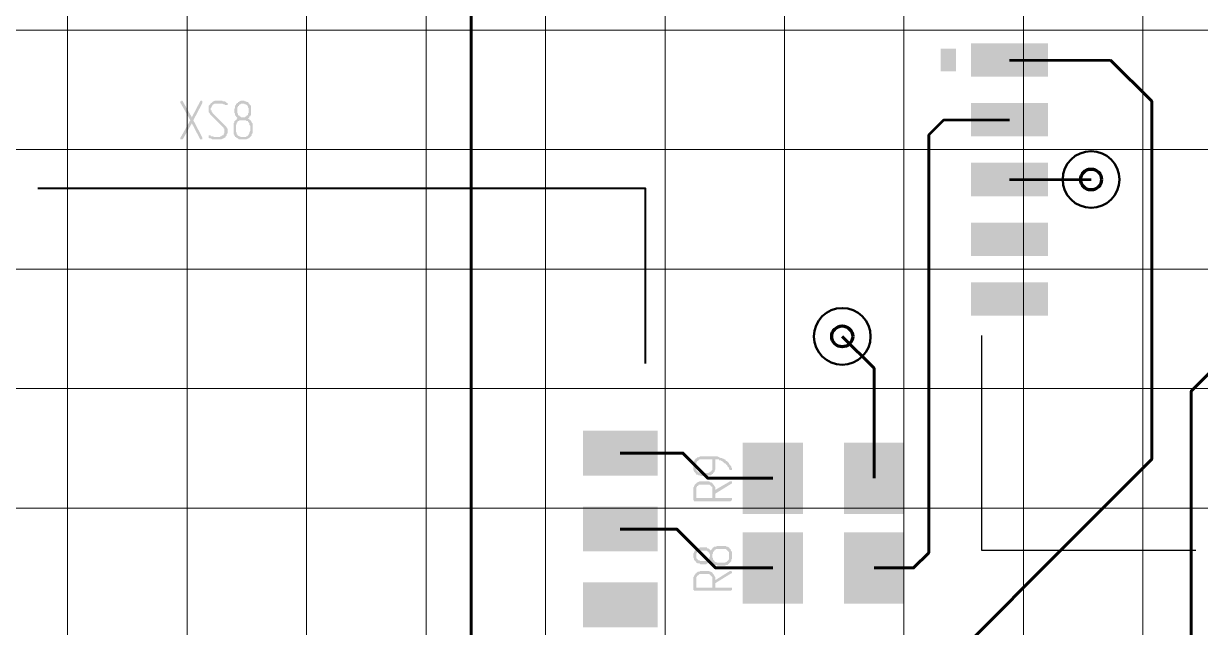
# Model space of a CAD drawing. Extents: x 260 to 1101, y 70 to 664.
# Drawn here: x 436.62 to 476.03, y 429.98 to 450.2 of the extents above; entities that cross this region are included whole.
import ezdxf

# ---------------------------------------------------------------- set-up
doc = ezdxf.new("R2010")
doc.units = 0
doc.header["$MEASUREMENT"] = 0
doc.layers.add('PDF _Геометрия', color=7, linetype='CONTINUOUS')
doc.layers.add('PDF _Сплошная заливка', color=7, linetype='CONTINUOUS')

msp = doc.modelspace()

# ---------------------------------------------------------------- hatches: boundary and pattern name
at = {"layer": 'PDF _Сплошная заливка', "transparency": 33554559}
for points in [[(442.585, 447.622), (442.585, 447.622), (442.61, 447.596), (442.61, 447.596), (442.61, 447.596), (442.61, 447.596), (442.61, 447.571), (442.61, 447.571), (442.61, 447.571), (442.61, 447.545), (442.61, 447.545), (442.305, 446.961), (442.61, 446.377), (442.61, 446.377), (442.61, 446.377), (442.61, 446.377), (442.61, 446.352), (442.61, 446.352), (442.61, 446.352), (442.61, 446.326), (442.61, 446.326), (442.61, 446.326), (442.585, 446.326), (442.585, 446.326), (442.559, 446.326), (442.559, 446.326), (442.559, 446.326), (442.534, 446.326), (442.534, 446.326), (442.534, 446.326), (442.255, 446.86), (441.95, 446.326), (441.95, 446.326), (441.95, 446.326), (441.95, 446.326), (441.924, 446.326), (441.924, 446.326), (441.924, 446.326), (441.899, 446.326), (441.899, 446.326), (441.899, 446.326), (441.873, 446.326), (441.873, 446.326), (441.873, 446.352), (441.873, 446.352), (441.873, 446.352), (441.873, 446.377), (441.873, 446.377), (441.873, 446.377), (442.204, 446.961), (441.873, 447.545), (441.873, 447.571), (441.873, 447.571), (441.873, 447.571), (441.873, 447.596), (441.899, 447.596), (441.899, 447.596), (441.899, 447.596), (441.899, 447.622), (441.924, 447.622), (441.924, 447.622), (441.924, 447.622), (441.95, 447.596), (441.95, 447.596), (441.95, 447.596), (442.255, 447.063), (442.534, 447.596), (442.534, 447.596), (442.534, 447.596), (442.534, 447.596), (442.559, 447.622), (442.559, 447.622), (442.559, 447.622)], [(443.245, 447.622), (443.271, 447.622), (443.296, 447.596), (443.322, 447.596), (443.322, 447.596), (443.347, 447.596), (443.347, 447.596), (443.372, 447.596), (443.372, 447.571), (443.398, 447.571), (443.423, 447.545), (443.423, 447.545), (443.449, 447.545), (443.449, 447.545), (443.449, 447.545), (443.449, 447.52), (443.449, 447.52), (443.449, 447.52), (443.449, 447.52), (443.449, 447.494), (443.449, 447.494), (443.449, 447.469), (443.449, 447.469), (443.423, 447.469), (443.423, 447.469), (443.398, 447.469), (443.372, 447.469), (443.372, 447.469), (443.372, 447.469), (443.347, 447.494), (443.322, 447.494), (443.322, 447.494), (443.271, 447.52), (443.245, 447.52), (443.22, 447.52), (443.068, 447.52), (443.042, 447.52), (443.042, 447.52), (443.017, 447.52), (442.991, 447.494), (442.966, 447.494), (442.941, 447.469), (442.941, 447.469), (442.941, 447.444), (442.941, 447.444), (442.915, 447.418), (442.915, 447.418), (442.915, 447.393), (442.89, 447.368), (442.89, 447.342), (442.89, 447.291), (442.915, 447.291), (442.915, 447.266), (442.915, 447.266), (442.915, 447.266), (442.915, 447.266), (442.915, 447.241), (442.941, 447.241), (442.941, 447.215), (443.372, 446.783), (443.372, 446.783), (443.372, 446.783), (443.372, 446.783), (443.398, 446.758), (443.398, 446.758), (443.423, 446.732), (443.423, 446.707), (443.423, 446.707), (443.449, 446.682), (443.449, 446.631), (443.449, 446.631), (443.449, 446.58), (443.449, 446.58), (443.449, 446.58), (443.449, 446.58), (443.449, 446.58), (443.449, 446.555), (443.449, 446.529), (443.423, 446.504), (443.423, 446.453), (443.398, 446.428), (443.372, 446.402), (443.372, 446.402), (443.372, 446.377), (443.347, 446.377), (443.322, 446.352), (443.296, 446.352), (443.245, 446.326), (443.22, 446.326), (443.195, 446.326), (443.169, 446.326), (443.017, 446.326), (443.017, 446.326), (442.991, 446.326), (442.966, 446.326), (442.941, 446.326), (442.89, 446.352), (442.864, 446.352), (442.813, 446.377), (442.813, 446.402), (442.813, 446.428), (442.813, 446.428), (442.813, 446.428), (442.813, 446.428), (442.813, 446.453), (442.813, 446.453), (442.813, 446.453), (442.839, 446.453), (442.839, 446.453), (442.864, 446.453), (442.89, 446.453), (442.89, 446.453), (442.89, 446.428), (442.915, 446.428), (442.941, 446.428), (442.966, 446.428), (442.991, 446.402), (443.042, 446.402), (443.169, 446.402), (443.195, 446.402), (443.22, 446.428), (443.245, 446.428), (443.245, 446.428), (443.271, 446.453), (443.296, 446.453), (443.296, 446.453), (443.322, 446.479), (443.322, 446.479), (443.322, 446.504), (443.347, 446.529), (443.347, 446.555), (443.347, 446.555), (443.347, 446.606), (443.347, 446.631), (443.347, 446.631), (443.347, 446.631), (443.347, 446.631), (443.347, 446.631), (443.347, 446.656), (443.347, 446.656), (443.347, 446.656), (443.347, 446.656), (443.347, 446.682), (443.322, 446.682), (443.322, 446.707), (443.322, 446.707), (443.296, 446.732), (442.89, 447.139), (442.89, 447.139), (442.89, 447.139), (442.864, 447.164), (442.864, 447.164), (442.864, 447.19), (442.839, 447.19), (442.839, 447.215), (442.813, 447.241), (442.813, 447.241), (442.813, 447.241), (442.813, 447.241), (442.813, 447.266), (442.813, 447.291), (442.813, 447.291), (442.813, 447.342), (442.813, 447.342), (442.813, 447.342), (442.813, 447.342), (442.813, 447.368), (442.813, 447.368), (442.813, 447.393), (442.813, 447.444), (442.839, 447.469), (442.864, 447.494), (442.89, 447.52), (442.89, 447.52), (442.89, 447.52), (442.89, 447.545), (442.915, 447.545), (442.941, 447.571), (442.966, 447.596), (442.991, 447.596), (443.042, 447.622), (443.068, 447.622)]]:
    msp.add_hatch(color=256, dxfattribs=at).paths.add_polyline_path(points)
h = msp.add_hatch(color=256, dxfattribs=at)
h.paths.add_polyline_path([(443.957, 447.52), (443.957, 447.52), (443.931, 447.52), (443.931, 447.52), (443.906, 447.52), (443.881, 447.494), (443.855, 447.494), (443.83, 447.469), (443.83, 447.469), (443.83, 447.469), (443.83, 447.444), (443.804, 447.444), (443.804, 447.418), (443.779, 447.393), (443.779, 447.368), (443.779, 447.342), (443.779, 447.241), (443.779, 447.241), (443.779, 447.241), (443.779, 447.215), (443.779, 447.19), (443.804, 447.19), (443.804, 447.164), (443.804, 447.139), (443.83, 447.113), (443.83, 447.113), (443.855, 447.113), (443.855, 447.088), (443.881, 447.088), (443.881, 447.088), (443.906, 447.063), (443.931, 447.063), (443.957, 447.063), (443.982, 447.063), (443.982, 447.063), (444.007, 447.063), (444.033, 447.063), (444.058, 447.088), (444.084, 447.088), (444.084, 447.113), (444.109, 447.113), (444.109, 447.113), (444.109, 447.139), (444.134, 447.139), (444.134, 447.164), (444.134, 447.19), (444.16, 447.215), (444.16, 447.241), (444.16, 447.342), (444.16, 447.342), (444.16, 447.342), (444.16, 447.368), (444.134, 447.393), (444.134, 447.393), (444.134, 447.418), (444.109, 447.444), (444.109, 447.469), (444.084, 447.469), (444.084, 447.469), (444.084, 447.494), (444.058, 447.494), (444.033, 447.494), (444.007, 447.52), (443.982, 447.52)], flags=0)
h.paths.add_polyline_path([(444.007, 446.961), (443.906, 446.961), (443.881, 446.961), (443.881, 446.961), (443.855, 446.961), (443.83, 446.936), (443.804, 446.936), (443.779, 446.91), (443.779, 446.91), (443.779, 446.91), (443.779, 446.885), (443.753, 446.885), (443.753, 446.86), (443.753, 446.834), (443.728, 446.809), (443.728, 446.783), (443.728, 446.606), (443.728, 446.58), (443.728, 446.58), (443.728, 446.555), (443.753, 446.555), (443.753, 446.529), (443.753, 446.504), (443.779, 446.479), (443.779, 446.453), (443.779, 446.453), (443.804, 446.453), (443.804, 446.453), (443.83, 446.428), (443.855, 446.428), (443.881, 446.428), (443.881, 446.402), (443.931, 446.402), (444.033, 446.402), (444.033, 446.402), (444.058, 446.402), (444.084, 446.428), (444.109, 446.428), (444.134, 446.453), (444.134, 446.453), (444.134, 446.453), (444.16, 446.479), (444.16, 446.479), (444.16, 446.504), (444.185, 446.529), (444.185, 446.529), (444.185, 446.555), (444.211, 446.606), (444.211, 446.783), (444.211, 446.783), (444.211, 446.783), (444.185, 446.809), (444.185, 446.834), (444.185, 446.834), (444.185, 446.86), (444.16, 446.885), (444.134, 446.91), (444.134, 446.91), (444.134, 446.91), (444.134, 446.936), (444.109, 446.936), (444.084, 446.936), (444.058, 446.961), (444.033, 446.961)], flags=0)
h.paths.add_polyline_path([(443.982, 447.622), (444.007, 447.622), (444.033, 447.596), (444.058, 447.596), (444.109, 447.571), (444.134, 447.571), (444.16, 447.545), (444.16, 447.52), (444.16, 447.52), (444.185, 447.52), (444.185, 447.52), (444.185, 447.494), (444.211, 447.469), (444.236, 447.444), (444.236, 447.393), (444.236, 447.368), (444.236, 447.342), (444.236, 447.241), (444.236, 447.241), (444.236, 447.241), (444.236, 447.215), (444.236, 447.215), (444.236, 447.19), (444.236, 447.164), (444.236, 447.139), (444.211, 447.113), (444.211, 447.113), (444.211, 447.113), (444.211, 447.113), (444.211, 447.088), (444.185, 447.088), (444.185, 447.063), (444.16, 447.037), (444.134, 447.037), (444.134, 447.012), (444.16, 447.012), (444.16, 447.012), (444.185, 447.012), (444.185, 446.987), (444.211, 446.961), (444.236, 446.961), (444.236, 446.936), (444.262, 446.91), (444.262, 446.91), (444.262, 446.91), (444.262, 446.885), (444.287, 446.86), (444.287, 446.834), (444.287, 446.809), (444.287, 446.783), (444.287, 446.58), (444.287, 446.58), (444.287, 446.58), (444.287, 446.58), (444.287, 446.58), (444.287, 446.555), (444.287, 446.529), (444.262, 446.504), (444.262, 446.453), (444.236, 446.428), (444.211, 446.402), (444.211, 446.402), (444.185, 446.377), (444.185, 446.377), (444.16, 446.352), (444.134, 446.352), (444.084, 446.326), (444.058, 446.326), (444.007, 446.326), (443.906, 446.326), (443.906, 446.326), (443.881, 446.326), (443.855, 446.326), (443.83, 446.326), (443.804, 446.352), (443.753, 446.377), (443.728, 446.402), (443.728, 446.402), (443.728, 446.402), (443.703, 446.402), (443.703, 446.428), (443.677, 446.453), (443.677, 446.479), (443.652, 446.504), (443.652, 446.555), (443.652, 446.58), (443.652, 446.58), (443.652, 446.783), (443.652, 446.783), (443.652, 446.783), (443.652, 446.809), (443.652, 446.834), (443.652, 446.834), (443.652, 446.86), (443.677, 446.885), (443.677, 446.91), (443.677, 446.91), (443.677, 446.936), (443.703, 446.936), (443.703, 446.961), (443.728, 446.961), (443.753, 446.987), (443.753, 447.012), (443.779, 447.037), (443.779, 447.037), (443.779, 447.037), (443.779, 447.037), (443.753, 447.063), (443.753, 447.063), (443.728, 447.088), (443.728, 447.113), (443.703, 447.113), (443.703, 447.113), (443.703, 447.139), (443.703, 447.139), (443.703, 447.164), (443.703, 447.164), (443.703, 447.19), (443.677, 447.215), (443.677, 447.241), (443.677, 447.342), (443.677, 447.342), (443.677, 447.342), (443.677, 447.342), (443.677, 447.342), (443.703, 447.368), (443.703, 447.393), (443.703, 447.444), (443.728, 447.469), (443.728, 447.494), (443.779, 447.545), (443.779, 447.545), (443.779, 447.545), (443.779, 447.545), (443.804, 447.545), (443.804, 447.571), (443.83, 447.571), (443.855, 447.596), (443.906, 447.622), (443.931, 447.622)], flags=0)
h = msp.add_hatch(color=256, dxfattribs=at)
h.paths.add_polyline_path([(459.149, 435.43), (459.149, 435.328), (459.149, 435.302), (459.149, 435.302), (459.149, 435.277), (459.149, 435.252), (459.174, 435.226), (459.199, 435.201), (459.199, 435.201), (459.199, 435.201), (459.225, 435.176), (459.225, 435.176), (459.25, 435.176), (459.276, 435.15), (459.301, 435.15), (459.327, 435.15), (459.504, 435.15), (459.504, 435.15), (459.53, 435.15), (459.53, 435.15), (459.555, 435.15), (459.581, 435.176), (459.606, 435.176), (459.606, 435.201), (459.631, 435.201), (459.631, 435.201), (459.657, 435.226), (459.657, 435.226), (459.657, 435.252), (459.682, 435.252), (459.682, 435.277), (459.682, 435.302), (459.682, 435.328), (459.682, 435.607), (459.327, 435.607), (459.327, 435.607), (459.301, 435.607), (459.301, 435.607), (459.276, 435.607), (459.25, 435.607), (459.225, 435.582), (459.225, 435.582), (459.199, 435.557), (459.199, 435.557), (459.174, 435.557), (459.174, 435.531), (459.174, 435.531), (459.149, 435.506), (459.149, 435.48), (459.149, 435.455)], flags=0)
h.paths.add_polyline_path([(459.047, 435.455), (459.047, 435.48), (459.047, 435.506), (459.073, 435.531), (459.073, 435.557), (459.098, 435.607), (459.123, 435.633), (459.123, 435.633), (459.123, 435.633), (459.149, 435.633), (459.149, 435.658), (459.174, 435.658), (459.174, 435.683), (459.225, 435.683), (459.276, 435.709), (459.301, 435.709), (459.327, 435.709), (459.733, 435.709), (459.733, 435.709), (459.733, 435.709), (459.758, 435.709), (459.758, 435.709), (459.784, 435.709), (459.809, 435.709), (459.835, 435.709), (459.86, 435.709), (459.911, 435.683), (459.962, 435.658), (459.987, 435.658), (460.038, 435.633), (460.063, 435.633), (460.089, 435.607), (460.089, 435.607), (460.089, 435.607), (460.114, 435.607), (460.114, 435.582), (460.139, 435.582), (460.139, 435.557), (460.165, 435.557), (460.19, 435.531), (460.216, 435.506), (460.241, 435.48), (460.241, 435.455), (460.267, 435.43), (460.292, 435.404), (460.317, 435.379), (460.317, 435.353), (460.343, 435.302), (460.343, 435.277), (460.343, 435.277), (460.343, 435.277), (460.343, 435.277), (460.343, 435.252), (460.317, 435.252), (460.317, 435.252), (460.317, 435.252), (460.292, 435.252), (460.292, 435.252), (460.292, 435.252), (460.292, 435.252), (460.267, 435.252), (460.267, 435.252), (460.267, 435.252), (460.267, 435.252), (460.267, 435.277), (460.267, 435.277), (460.241, 435.277), (460.241, 435.277), (460.241, 435.302), (460.241, 435.302), (460.241, 435.328), (460.216, 435.353), (460.19, 435.379), (460.19, 435.404), (460.165, 435.43), (460.165, 435.43), (460.165, 435.43), (460.139, 435.43), (460.139, 435.455), (460.114, 435.48), (460.089, 435.48), (460.063, 435.506), (460.038, 435.531), (460.038, 435.531), (460.038, 435.531), (460.012, 435.531), (460.012, 435.557), (459.987, 435.557), (459.962, 435.582), (459.936, 435.582), (459.911, 435.582), (459.911, 435.582), (459.911, 435.607), (459.885, 435.607), (459.885, 435.607), (459.86, 435.607), (459.835, 435.607), (459.809, 435.607), (459.784, 435.607), (459.784, 435.328), (459.784, 435.328), (459.784, 435.302), (459.784, 435.277), (459.758, 435.226), (459.758, 435.201), (459.733, 435.176), (459.708, 435.15), (459.708, 435.125), (459.682, 435.125), (459.682, 435.125), (459.657, 435.099), (459.631, 435.074), (459.581, 435.074), (459.555, 435.074), (459.504, 435.049), (459.327, 435.049), (459.327, 435.049), (459.327, 435.049), (459.301, 435.049), (459.301, 435.049), (459.276, 435.074), (459.25, 435.074), (459.225, 435.074), (459.199, 435.099), (459.149, 435.099), (459.123, 435.15), (459.123, 435.15), (459.123, 435.15), (459.123, 435.15), (459.098, 435.176), (459.073, 435.201), (459.073, 435.226), (459.047, 435.252), (459.047, 435.302), (459.047, 435.328)], flags=0)
h = msp.add_hatch(color=256, dxfattribs=at)
h.paths.add_polyline_path([(459.149, 434.591), (459.149, 434.312), (459.682, 434.312), (459.682, 434.617), (459.682, 434.617), (459.682, 434.642), (459.682, 434.668), (459.682, 434.693), (459.657, 434.693), (459.631, 434.718), (459.631, 434.718), (459.631, 434.744), (459.606, 434.744), (459.606, 434.744), (459.581, 434.769), (459.555, 434.769), (459.53, 434.769), (459.504, 434.769), (459.327, 434.769), (459.327, 434.769), (459.301, 434.769), (459.301, 434.769), (459.276, 434.769), (459.25, 434.769), (459.225, 434.769), (459.225, 434.744), (459.199, 434.718), (459.199, 434.718), (459.174, 434.718), (459.174, 434.693), (459.174, 434.693), (459.149, 434.668), (459.149, 434.642), (459.149, 434.617)], flags=0)
h.paths.add_polyline_path([(459.047, 434.617), (459.047, 434.642), (459.047, 434.668), (459.073, 434.693), (459.073, 434.718), (459.098, 434.769), (459.123, 434.794), (459.123, 434.794), (459.123, 434.794), (459.149, 434.794), (459.149, 434.82), (459.174, 434.845), (459.199, 434.845), (459.25, 434.871), (459.276, 434.871), (459.301, 434.871), (459.327, 434.871), (459.504, 434.871), (459.504, 434.871), (459.504, 434.871), (459.53, 434.871), (459.53, 434.871), (459.555, 434.871), (459.581, 434.871), (459.606, 434.845), (459.631, 434.845), (459.682, 434.82), (459.682, 434.794), (459.708, 434.794), (459.708, 434.794), (459.708, 434.769), (459.733, 434.769), (459.733, 434.744), (459.758, 434.718), (459.784, 434.668), (459.784, 434.642), (459.784, 434.591), (459.784, 434.591), (460.267, 434.871), (460.267, 434.871), (460.292, 434.871), (460.292, 434.871), (460.292, 434.871), (460.292, 434.871), (460.317, 434.871), (460.317, 434.871), (460.343, 434.871), (460.343, 434.845), (460.343, 434.845), (460.343, 434.845), (460.343, 434.82), (460.343, 434.82), (460.343, 434.794), (460.343, 434.794), (460.343, 434.794), (460.343, 434.794), (460.317, 434.794), (459.784, 434.464), (459.784, 434.312), (460.292, 434.312), (460.292, 434.312), (460.317, 434.312), (460.317, 434.312), (460.343, 434.312), (460.343, 434.312), (460.343, 434.287), (460.343, 434.287), (460.343, 434.261), (460.343, 434.261), (460.343, 434.261), (460.343, 434.261), (460.343, 434.236), (460.343, 434.236), (460.317, 434.236), (460.317, 434.236), (460.292, 434.21), (459.098, 434.21), (459.098, 434.21), (459.073, 434.21), (459.073, 434.236), (459.073, 434.236), (459.047, 434.236), (459.047, 434.236), (459.047, 434.261), (459.047, 434.261)], flags=0)
h = msp.add_hatch(color=256, dxfattribs=at)
h.paths.add_polyline_path([(459.149, 432.382), (459.149, 432.382), (459.149, 432.356), (459.149, 432.331), (459.149, 432.331), (459.149, 432.305), (459.174, 432.28), (459.199, 432.254), (459.199, 432.254), (459.199, 432.254), (459.225, 432.229), (459.225, 432.229), (459.25, 432.229), (459.276, 432.204), (459.301, 432.204), (459.327, 432.204), (459.428, 432.204), (459.428, 432.204), (459.428, 432.204), (459.454, 432.204), (459.454, 432.204), (459.479, 432.204), (459.504, 432.229), (459.53, 432.229), (459.555, 432.254), (459.555, 432.254), (459.555, 432.254), (459.555, 432.28), (459.581, 432.28), (459.581, 432.305), (459.581, 432.331), (459.606, 432.356), (459.606, 432.382), (459.606, 432.407), (459.606, 432.407), (459.606, 432.432), (459.581, 432.458), (459.581, 432.483), (459.555, 432.483), (459.555, 432.509), (459.555, 432.509), (459.53, 432.534), (459.53, 432.534), (459.504, 432.534), (459.504, 432.559), (459.479, 432.559), (459.454, 432.559), (459.428, 432.559), (459.327, 432.559), (459.327, 432.559), (459.301, 432.559), (459.301, 432.559), (459.276, 432.559), (459.25, 432.559), (459.225, 432.559), (459.225, 432.534), (459.199, 432.509), (459.199, 432.509), (459.174, 432.509), (459.174, 432.483), (459.174, 432.483), (459.149, 432.458), (459.149, 432.432), (459.149, 432.407)], flags=0)
h.paths.add_polyline_path([(459.682, 432.432), (459.682, 432.331), (459.708, 432.305), (459.708, 432.305), (459.708, 432.28), (459.708, 432.254), (459.733, 432.229), (459.758, 432.204), (459.758, 432.204), (459.758, 432.204), (459.758, 432.178), (459.784, 432.178), (459.809, 432.178), (459.835, 432.153), (459.86, 432.153), (459.885, 432.153), (460.063, 432.153), (460.063, 432.153), (460.089, 432.153), (460.089, 432.153), (460.114, 432.153), (460.139, 432.178), (460.165, 432.178), (460.165, 432.178), (460.19, 432.204), (460.19, 432.204), (460.216, 432.229), (460.216, 432.229), (460.216, 432.254), (460.241, 432.254), (460.241, 432.28), (460.241, 432.305), (460.241, 432.331), (460.241, 432.432), (460.241, 432.458), (460.241, 432.483), (460.241, 432.509), (460.241, 432.509), (460.216, 432.534), (460.19, 432.559), (460.19, 432.559), (460.19, 432.559), (460.165, 432.585), (460.165, 432.585), (460.139, 432.61), (460.114, 432.61), (460.089, 432.61), (460.063, 432.61), (459.885, 432.61), (459.885, 432.61), (459.86, 432.61), (459.86, 432.61), (459.835, 432.61), (459.809, 432.61), (459.784, 432.585), (459.758, 432.585), (459.758, 432.559), (459.758, 432.559), (459.733, 432.559), (459.733, 432.534), (459.733, 432.534), (459.708, 432.509), (459.708, 432.483), (459.708, 432.458)], flags=0)
h.paths.add_polyline_path([(459.047, 432.407), (459.047, 432.432), (459.047, 432.458), (459.073, 432.483), (459.073, 432.509), (459.098, 432.559), (459.123, 432.585), (459.123, 432.585), (459.123, 432.585), (459.149, 432.585), (459.149, 432.61), (459.174, 432.61), (459.174, 432.636), (459.225, 432.636), (459.276, 432.661), (459.301, 432.661), (459.327, 432.661), (459.428, 432.661), (459.428, 432.661), (459.428, 432.661), (459.428, 432.661), (459.454, 432.661), (459.479, 432.661), (459.504, 432.661), (459.504, 432.636), (459.53, 432.636), (459.53, 432.636), (459.555, 432.636), (459.555, 432.636), (459.555, 432.61), (459.581, 432.61), (459.606, 432.585), (459.606, 432.585), (459.631, 432.559), (459.631, 432.559), (459.631, 432.559), (459.657, 432.585), (459.657, 432.61), (459.682, 432.61), (459.682, 432.636), (459.708, 432.661), (459.733, 432.661), (459.733, 432.661), (459.733, 432.686), (459.758, 432.686), (459.784, 432.686), (459.809, 432.686), (459.835, 432.712), (459.86, 432.712), (459.885, 432.712), (460.063, 432.712), (460.063, 432.712), (460.063, 432.712), (460.089, 432.712), (460.089, 432.712), (460.114, 432.712), (460.139, 432.712), (460.165, 432.686), (460.19, 432.686), (460.241, 432.661), (460.267, 432.636), (460.267, 432.636), (460.267, 432.61), (460.292, 432.61), (460.292, 432.585), (460.317, 432.534), (460.343, 432.509), (460.343, 432.483), (460.343, 432.432), (460.343, 432.331), (460.343, 432.331), (460.343, 432.305), (460.343, 432.28), (460.317, 432.254), (460.317, 432.204), (460.292, 432.178), (460.267, 432.153), (460.267, 432.153), (460.267, 432.153), (460.241, 432.128), (460.241, 432.128), (460.216, 432.102), (460.19, 432.077), (460.139, 432.077), (460.114, 432.051), (460.089, 432.051), (460.063, 432.051), (459.885, 432.051), (459.885, 432.051), (459.86, 432.051), (459.86, 432.051), (459.835, 432.077), (459.809, 432.077), (459.784, 432.077), (459.758, 432.077), (459.733, 432.102), (459.733, 432.102), (459.733, 432.102), (459.733, 432.102), (459.708, 432.128), (459.682, 432.153), (459.682, 432.153), (459.657, 432.178), (459.631, 432.204), (459.631, 432.204), (459.631, 432.204), (459.606, 432.204), (459.606, 432.178), (459.581, 432.178), (459.581, 432.153), (459.555, 432.153), (459.53, 432.128), (459.53, 432.128), (459.53, 432.128), (459.504, 432.128), (459.504, 432.128), (459.479, 432.102), (459.454, 432.102), (459.428, 432.102), (459.428, 432.102), (459.327, 432.102), (459.327, 432.102), (459.327, 432.102), (459.301, 432.102), (459.301, 432.102), (459.276, 432.102), (459.25, 432.128), (459.225, 432.128), (459.199, 432.128), (459.149, 432.153), (459.123, 432.178), (459.123, 432.178), (459.123, 432.204), (459.123, 432.204), (459.098, 432.204), (459.098, 432.229), (459.073, 432.229), (459.073, 432.28), (459.047, 432.331), (459.047, 432.356)], flags=0)
h = msp.add_hatch(color=256, dxfattribs=at)
h.paths.add_polyline_path([(459.149, 431.594), (459.149, 431.315), (459.682, 431.315), (459.682, 431.594), (459.682, 431.62), (459.682, 431.645), (459.682, 431.67), (459.682, 431.67), (459.657, 431.696), (459.631, 431.721), (459.631, 431.721), (459.631, 431.721), (459.606, 431.747), (459.606, 431.747), (459.581, 431.772), (459.555, 431.772), (459.53, 431.772), (459.504, 431.772), (459.327, 431.772), (459.327, 431.772), (459.301, 431.772), (459.301, 431.772), (459.276, 431.772), (459.25, 431.772), (459.225, 431.747), (459.225, 431.747), (459.199, 431.721), (459.199, 431.721), (459.174, 431.721), (459.174, 431.696), (459.174, 431.696), (459.149, 431.67), (459.149, 431.645), (459.149, 431.62)], flags=0)
h.paths.add_polyline_path([(459.047, 431.62), (459.047, 431.645), (459.047, 431.67), (459.073, 431.696), (459.073, 431.721), (459.098, 431.747), (459.123, 431.797), (459.123, 431.797), (459.123, 431.797), (459.149, 431.797), (459.149, 431.823), (459.174, 431.823), (459.199, 431.848), (459.25, 431.848), (459.276, 431.873), (459.301, 431.873), (459.327, 431.873), (459.504, 431.873), (459.504, 431.873), (459.504, 431.873), (459.53, 431.873), (459.53, 431.873), (459.555, 431.873), (459.581, 431.873), (459.606, 431.848), (459.631, 431.848), (459.682, 431.823), (459.682, 431.797), (459.708, 431.797), (459.708, 431.797), (459.708, 431.772), (459.733, 431.747), (459.733, 431.747), (459.758, 431.696), (459.784, 431.67), (459.784, 431.645), (459.784, 431.594), (459.784, 431.569), (460.267, 431.873), (460.267, 431.873), (460.292, 431.873), (460.292, 431.873), (460.292, 431.873), (460.292, 431.873), (460.317, 431.873), (460.317, 431.873), (460.343, 431.848), (460.343, 431.848), (460.343, 431.848), (460.343, 431.848), (460.343, 431.823), (460.343, 431.823), (460.343, 431.797), (460.343, 431.797), (460.343, 431.797), (460.343, 431.797), (460.317, 431.797), (459.784, 431.467), (459.784, 431.315), (460.292, 431.315), (460.292, 431.315), (460.317, 431.315), (460.317, 431.315), (460.343, 431.315), (460.343, 431.289), (460.343, 431.289), (460.343, 431.289), (460.343, 431.264), (460.343, 431.264), (460.343, 431.264), (460.343, 431.264), (460.343, 431.239), (460.343, 431.239), (460.317, 431.239), (460.317, 431.213), (460.292, 431.213), (459.098, 431.213), (459.098, 431.213), (459.073, 431.213), (459.073, 431.213), (459.073, 431.239), (459.047, 431.239), (459.047, 431.239), (459.047, 431.264), (459.047, 431.264), (459.047, 431.594)], flags=0)

# ---------------------------------------------------------------- linework, layer by layer
at = {"layer": 'PDF _Геометрия', "lineweight": 20}
for points in [[(438.094, 400.739), (438.094, 401.979), (438.094, 561.979)], [(442.095, 399.499), (442.095, 401.979), (442.095, 561.979)], [(446.096, 400.739), (446.096, 401.979), (446.096, 561.979)], [(450.097, 399.499), (450.097, 401.979), (450.097, 561.979)], [(454.097, 400.739), (454.097, 401.979), (454.097, 561.979)], [(458.098, 399.499), (458.098, 401.979), (458.098, 561.979)], [(462.099, 400.739), (462.099, 401.979), (462.099, 561.979)], [(466.1, 399.499), (466.1, 401.979), (466.1, 561.979)], [(470.1, 400.739), (470.1, 401.979), (470.1, 561.979)], [(474.101, 399.499), (474.101, 401.979), (474.101, 561.979)], [(367.601, 449.979), (370.082, 449.979), (610.126, 449.979)], [(368.842, 445.979), (370.082, 445.979), (610.126, 445.979)], [(367.601, 441.979), (370.082, 441.979), (610.126, 441.979)], [(368.842, 437.979), (370.082, 437.979), (610.126, 437.979)], [(367.601, 433.979), (370.082, 433.979), (610.126, 433.979)]]:
    msp.add_lwpolyline(points, dxfattribs=at)
at = {"layer": 'PDF _Геометрия', "lineweight": 60}
for points in [[(487.104, 410.899), (483.929, 414.073), (477.598, 414.073), (475.718, 415.952), (475.718, 437.898), (477.344, 439.523), (477.344, 472.696), (466.979, 483.059), (450.72, 483.059), (447.096, 486.682), (447.096, 491.899)], [(419.091, 451.899), (417.033, 453.957), (417.033, 458.421), (417.643, 459.031), (427.113, 459.031), (428.485, 457.659), (428.485, 456.059), (439.491, 456.059), (440.571, 454.979), (451.603, 454.979), (451.603, 452.782), (451.603, 424.979), (453.463, 423.119), (456.598, 423.119)], [(465.1, 424.979), (465.1, 426.317), (474.397, 435.612), (474.397, 447.601), (473.018, 448.979)], [(465.1, 431.979), (466.42, 431.979), (466.928, 432.487), (466.928, 446.471)], [(465.1, 434.979), (465.1, 438.659), (464.032, 439.727)], [(456.598, 435.819), (458.697, 435.819), (459.537, 434.979), (461.706, 434.979)], [(456.598, 433.279), (458.494, 433.279), (459.794, 431.979), (461.706, 431.979)]]:
    msp.add_lwpolyline(points, dxfattribs=at)
at = {"layer": 'PDF _Геометрия', "lineweight": 53}
for points in [[(469.636, 448.979), (473.018, 448.979)], [(466.928, 446.471), (467.436, 446.979), (469.636, 446.979)], [(469.636, 444.979), (472.364, 444.979)]]:
    msp.add_lwpolyline(points, dxfattribs=at)
at = {"layer": 'PDF _Геометрия', "lineweight": 40}
msp.add_lwpolyline([(457.448, 438.819), (457.448, 444.679), (437.094, 444.679)], dxfattribs=at)
at = {"layer": 'PDF _Геометрия', "lineweight": 30}
msp.add_lwpolyline([(468.691, 439.754), (468.691, 432.57), (475.876, 432.57)], dxfattribs=at)
at = {"layer": 'PDF _Геометрия', "lineweight": 50}
for centre in [(472.365, 444.979), (464.032, 439.727)]:
    msp.add_circle(centre, 0.95, dxfattribs=at)
at = {"layer": 'PDF _Геометрия', "color": 7, "lineweight": 70, "true_color": 0xffffff}
for centre in [(472.364, 444.979), (464.032, 439.727)]:
    msp.add_circle(centre, 0.35, dxfattribs=at)
at = {"layer": 'PDF _Сплошная заливка', "lineweight": 0, "transparency": 33554559}
msp.add_solid([(467.837, 448.598), (467.837, 449.36), (467.329, 448.598), (467.329, 449.36)], dxfattribs=at)
at = {"layer": 'PDF _Сплошная заливка', "lineweight": 30, "transparency": 33554559}
for points in [[(470.926, 448.42), (468.345, 448.42), (470.926, 449.539), (468.345, 449.539)], [(470.926, 448.42), (468.345, 448.42), (470.926, 449.539), (468.345, 449.539)], [(470.926, 446.42), (468.345, 446.42), (470.926, 447.539), (468.345, 447.539)], [(470.926, 446.42), (468.345, 446.42), (470.926, 447.539), (468.345, 447.539)], [(470.926, 444.42), (468.345, 444.42), (470.926, 445.539), (468.345, 445.539)], [(470.926, 444.42), (468.345, 444.42), (470.926, 445.539), (468.345, 445.539)], [(470.926, 442.42), (468.345, 442.42), (470.926, 443.539), (468.345, 443.539)], [(470.926, 442.42), (468.345, 442.42), (470.926, 443.539), (468.345, 443.539)], [(470.926, 440.42), (468.345, 440.42), (470.926, 441.539), (468.345, 441.539)], [(470.926, 440.42), (468.345, 440.42), (470.926, 441.539), (468.345, 441.539)], [(457.848, 435.069), (455.348, 435.069), (457.848, 436.569), (455.348, 436.569)], [(457.848, 435.069), (455.348, 435.069), (457.848, 436.569), (455.348, 436.569)], [(460.696, 433.785), (460.696, 436.173), (462.717, 433.785), (462.717, 436.173)], [(460.696, 433.785), (460.696, 436.173), (462.717, 433.785), (462.717, 436.173)], [(464.089, 433.785), (464.089, 436.173), (466.11, 433.785), (466.11, 436.173)], [(464.089, 433.785), (464.089, 436.173), (466.11, 433.785), (466.11, 436.173)], [(457.848, 432.529), (455.348, 432.529), (457.848, 434.029), (455.348, 434.029)], [(457.848, 432.529), (455.348, 432.529), (457.848, 434.029), (455.348, 434.029)], [(460.696, 430.785), (460.696, 433.173), (462.717, 430.785), (462.717, 433.173)], [(460.696, 430.785), (460.696, 433.173), (462.717, 430.785), (462.717, 433.173)], [(464.089, 430.785), (464.089, 433.173), (466.11, 430.785), (466.11, 433.173)], [(464.089, 430.785), (464.089, 433.173), (466.11, 430.785), (466.11, 433.173)], [(457.848, 429.989), (455.348, 429.989), (457.848, 431.489), (455.348, 431.489)], [(457.848, 429.989), (455.348, 429.989), (457.848, 431.489), (455.348, 431.489)]]:
    msp.add_solid(points, dxfattribs=at)

doc.saveas('drawing.dxf')
